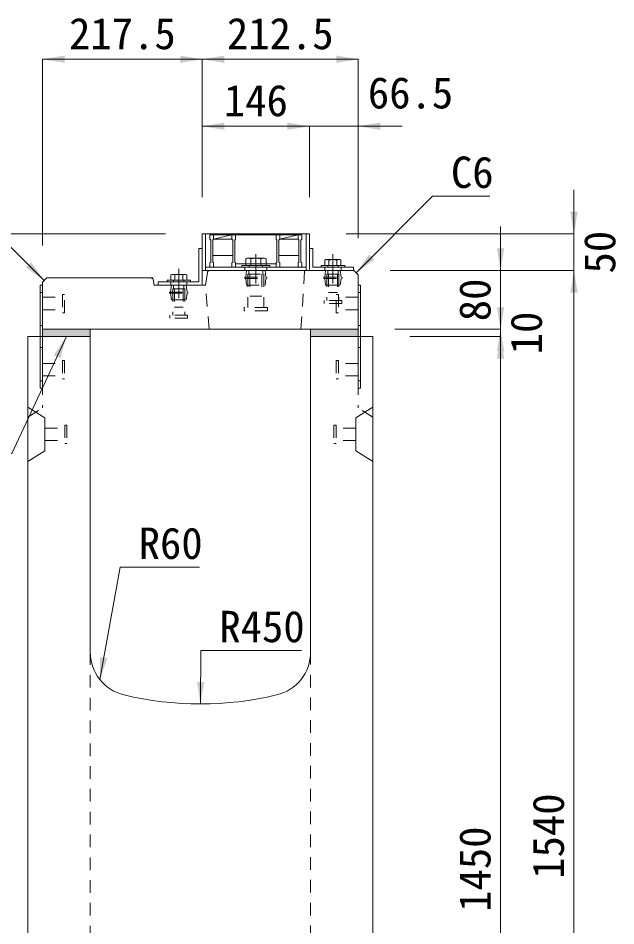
# Model space of a CAD drawing. Units: millimetres at full size. Extents: x -1934 to 78146, y -143454 to -112471.
# Drawn here: x 21650 to 22464, y -138034 to -136798 of the extents above; entities that cross this region are included whole.
import ezdxf
from ezdxf.enums import TextEntityAlignment as Align

# ---------------------------------------------------------------- set-up
doc = ezdxf.new("R2010")
doc.units = ezdxf.units.MM
doc.header["$LTSCALE"] = 23
for name, pattern in [('CHAIN', [18.5, 12, -1.5, 3.5, -1.5]), ('USER2', [1.35, 0.75, -0.6]), ('USER3', [1.35, 0.75, -0.6])]:
    doc.linetypes.add(name, pattern=pattern)
for name, color, linetype, lineweight in [('インサート', 92, 'USER2', 9), ('グレーチング', 7, 'Continuous', 9), ('ジョイント', 7, 'Continuous', 5), ('モルタル', 7, 'Continuous', 13), ('作業エリア', 11, 'Continuous', 13), ('受枠', 3, 'Continuous', 13), ('寸法線', 7, 'Continuous', 13), ('引出線', 4, 'Continuous', 13), ('本体', 2, 'Continuous', 13), ('ｲﾝｻｰﾄ', 3, 'USER3', 5)]:
    doc.layers.add(name, color=color, linetype=linetype, lineweight=lineweight)
doc.layers.add('ハッチング_モルタル', color=30, linetype='Continuous')
doc.styles.add('ＭＳ ゴシック', font='')
doc.styles.get('ＭＳ ゴシック').set_extended_font_data('MS Gothic')

# ---------------------------------------------------------------- blocks, each defined once
blk = doc.blocks.new('filled_arrow')
at = {"color": 0, "linetype": 'Continuous', "lineweight": -2}
blk.add_solid([(7.5, 1.25), (0, 0), (7.5, -1.25)], dxfattribs=at)

msp = doc.modelspace()

# ---------------------------------------------------------------- hatches: boundary and pattern name
at = {"layer": 'ハッチング_モルタル'}
for points in [[(21683.15, -137221.87), (21683.15, -137231.87), (21748.15, -137231.87), (21748.15, -137221.87)], [(22048.15, -137221.87), (22048.15, -137231.87), (22113.15, -137231.87), (22113.15, -137221.87)]]:
    msp.add_hatch(color=256, dxfattribs=at).paths.add_polyline_path(points)

# ---------------------------------------------------------------- linework, layer by layer
at = {"layer": 'インサート', "linetype": 'Continuous', "lineweight": 13}
for p, q in [((21961.66, -137125.07), (21959.8, -137125.92)), ((21959.8, -137125.92), (21959.8, -137135.07)), ((21985.64, -137125.07), (21961.66, -137125.07)), ((21985.64, -137125.07), (21987.5, -137125.92)), ((21987.5, -137125.92), (21987.5, -137135.07)), ((21987.5, -137135.07), (21959.8, -137135.07)), ((22069.17, -137127.07), (22067.7, -137127.92)), ((22067.7, -137127.92), (22067.7, -137135.07)), ((22067.7, -137135.07), (22089.6, -137135.07)), ((22069.17, -137127.07), (22088.13, -137127.07)), ((22088.13, -137127.07), (22089.6, -137127.92)), ((22089.6, -137127.92), (22089.6, -137135.07)), ((21859.17, -137147.07), (21857.7, -137147.92)), ((21857.7, -137147.92), (21857.7, -137155.07)), ((21859.17, -137147.07), (21878.13, -137147.07)), ((21878.13, -137147.07), (21879.6, -137147.92)), ((21879.6, -137147.92), (21879.6, -137155.07)), ((21857.7, -137155.07), (21879.6, -137155.07))]:
    msp.add_line(p, q, dxfattribs=at)
at = {"layer": 'インサート', "linetype": 'Continuous', "lineweight": 5}
for p, q in [((21966.73, -137125.92), (21966.73, -137135.07)), ((21980.58, -137125.92), (21980.58, -137135.07)), ((22073.18, -137127.92), (22073.18, -137135.07)), ((22084.13, -137127.92), (22084.13, -137135.07)), ((21863.18, -137147.92), (21863.18, -137155.07)), ((21874.13, -137147.92), (21874.13, -137155.07))]:
    msp.add_line(p, q, dxfattribs=at)
at = {"layer": 'インサート', "linetype": 'Continuous'}
for p, q in [((21992.65, -137135.07), (21954.65, -137135.07)), ((21954.65, -137135.07), (21954.65, -137137.37)), ((21992.65, -137137.37), (21954.65, -137137.37)), ((21992.65, -137135.07), (21992.65, -137137.37)), ((22062.65, -137135.07), (22094.65, -137135.07)), ((22062.65, -137135.07), (22062.65, -137137.37)), ((22062.65, -137137.37), (22094.65, -137137.37)), ((22094.65, -137135.07), (22094.65, -137137.37)), ((21852.65, -137155.07), (21884.65, -137155.07)), ((21852.65, -137155.07), (21852.65, -137157.37)), ((21852.65, -137157.37), (21884.65, -137157.37)), ((21884.65, -137155.07), (21884.65, -137157.37))]:
    msp.add_line(p, q, dxfattribs=at)
at = {"layer": 'インサート'}
for p, q in [((21964.65, -137135.07), (21964.65, -137137.37)), ((21982.65, -137135.07), (21982.65, -137137.37)), ((22071.65, -137135.07), (22071.65, -137137.37)), ((22085.65, -137135.07), (22085.65, -137137.37)), ((21959.9, -137151.12), (21961.15, -137141.87)), ((21961.15, -137141.87), (21986.15, -137141.87)), ((21962.75, -137146.87), (21984.55, -137146.87)), ((21962.75, -137146.87), (21962.75, -137192.37)), ((21964.2, -137141.87), (21964.2, -137146.87)), ((21965.65, -137146.87), (21965.65, -137176.87)), ((21981.65, -137146.87), (21981.65, -137176.87)), ((21983.1, -137141.87), (21983.1, -137146.87)), ((21984.55, -137146.87), (21984.55, -137192.37)), ((21987.4, -137151.12), (21986.15, -137141.87)), ((22067.4, -137151.12), (22068.65, -137141.87)), ((22068.65, -137141.87), (22088.65, -137141.87)), ((22070.4, -137146.87), (22086.9, -137146.87)), ((22070.4, -137146.87), (22070.4, -137182.87)), ((22071.53, -137141.87), (22071.53, -137146.87)), ((22072.65, -137146.87), (22072.65, -137171.87)), ((22084.65, -137146.87), (22084.65, -137171.87)), ((22085.78, -137141.87), (22085.78, -137146.87)), ((22086.9, -137146.87), (22086.9, -137182.87)), ((22089.9, -137151.12), (22088.65, -137141.87)), ((21857.4, -137171.12), (21858.65, -137161.87)), ((21858.65, -137161.87), (21878.65, -137161.87)), ((21861.53, -137161.87), (21861.53, -137166.87)), ((21861.65, -137155.07), (21861.65, -137157.37)), ((21875.65, -137155.07), (21875.65, -137157.37)), ((21875.78, -137161.87), (21875.78, -137166.87)), ((21879.9, -137171.12), (21878.65, -137161.87)), ((21958.65, -137151.12), (21988.65, -137151.12)), ((21958.65, -137151.12), (21958.65, -137152.62)), ((21958.65, -137152.62), (21988.65, -137152.62)), ((21959.9, -137152.62), (21961.15, -137161.87)), ((21961.15, -137161.87), (21986.15, -137161.87)), ((21987.4, -137152.62), (21986.15, -137161.87)), ((21988.65, -137151.12), (21988.65, -137152.62)), ((22066.15, -137151.12), (22091.15, -137151.12)), ((22066.15, -137151.12), (22066.15, -137152.62)), ((22066.15, -137152.62), (22091.15, -137152.62)), ((22067.4, -137152.62), (22068.65, -137161.87)), ((22068.65, -137161.87), (22088.65, -137161.87)), ((22089.9, -137152.62), (22088.65, -137161.87)), ((22091.15, -137151.12), (22091.15, -137152.62)), ((21713.15, -137174.37), (21710.15, -137174.37)), ((21710.15, -137174.37), (21710.15, -137199.37)), ((21713.15, -137199.37), (21713.15, -137174.37)), ((21856.15, -137171.12), (21881.15, -137171.12)), ((21856.15, -137171.12), (21856.15, -137172.62)), ((21856.15, -137172.62), (21881.15, -137172.62)), ((21857.4, -137172.62), (21858.65, -137181.87)), ((21860.4, -137166.87), (21876.9, -137166.87)), ((21860.4, -137166.87), (21860.4, -137202.87)), ((21862.65, -137166.87), (21862.65, -137191.87)), ((21874.65, -137166.87), (21874.65, -137191.87)), ((21876.9, -137166.87), (21876.9, -137202.87)), ((21879.9, -137172.62), (21878.65, -137181.87)), ((21881.15, -137171.12), (21881.15, -137172.62)), ((22072.65, -137171.87), (22084.65, -137171.87)), ((22083.15, -137174.37), (22086.15, -137174.37)), ((22083.15, -137199.37), (22083.15, -137174.37)), ((22086.15, -137174.37), (22086.15, -137199.37)), ((21683.15, -137178.37), (21710.15, -137178.37)), ((21683.15, -137178.37), (21683.15, -137195.37)), ((21858.65, -137181.87), (21878.65, -137181.87)), ((21965.65, -137176.87), (21981.65, -137176.87)), ((22066.65, -137186.87), (22066.65, -137182.87)), ((22090.65, -137182.87), (22066.65, -137182.87)), ((22090.65, -137186.87), (22066.65, -137186.87)), ((22113.15, -137178.37), (22086.15, -137178.37)), ((22090.65, -137182.87), (22090.65, -137186.87)), ((22113.15, -137178.37), (22113.15, -137195.37)), ((21683.15, -137195.37), (21710.15, -137195.37)), ((21710.15, -137199.37), (21713.15, -137199.37)), ((21862.65, -137191.87), (21874.65, -137191.87)), ((21957.65, -137196.87), (21957.65, -137192.37)), ((21989.65, -137192.37), (21957.65, -137192.37)), ((21989.65, -137196.87), (21957.65, -137196.87)), ((21989.65, -137192.37), (21989.65, -137196.87)), ((22086.15, -137199.37), (22083.15, -137199.37)), ((22113.15, -137195.37), (22086.15, -137195.37)), ((21856.65, -137206.87), (21856.65, -137202.87)), ((21880.65, -137202.87), (21856.65, -137202.87)), ((21880.65, -137206.87), (21856.65, -137206.87)), ((21880.65, -137202.87), (21880.65, -137206.87))]:
    msp.add_line(p, q, dxfattribs=at)
at = {"layer": 'インサート', "linetype": 'Continuous', "lineweight": 5}
for centre, radius, start, end in [((21963.26, -137132.58), 7.5, 62.50883, 117.49117), ((21973.65, -137153.81), 28.73, 76.05376, 103.94624), ((21984.04, -137132.58), 7.5, 62.50883, 117.49117), ((22070.44, -137131.92), 4.85, 55.61575, 124.38425), ((22078.65, -137145.19), 18.12, 72.41205, 107.58795), ((22086.86, -137131.92), 4.85, 55.61575, 124.38425), ((21860.44, -137151.92), 4.85, 55.61575, 124.38425), ((21868.65, -137165.19), 18.12, 72.41205, 107.58795), ((21876.86, -137151.92), 4.85, 55.61575, 124.38425)]:
    msp.add_arc(centre, radius, start, end, dxfattribs=at)
at = {"layer": 'グレーチング'}
for p, q in [((21911.15, -137093.37), (21911.15, -137099.37)), ((21911.15, -137093.37), (22036.15, -137093.37)), ((21911.15, -137099.37), (21912.15, -137100.37)), ((21912.15, -137100.37), (21912.15, -137130.37)), ((21916.15, -137099.37), (21915.15, -137100.37)), ((21915.15, -137100.37), (21915.15, -137130.37)), ((21916.15, -137093.37), (21916.15, -137099.37)), ((21916.15, -137099.37), (21941.15, -137093.37)), ((21916.15, -137099.37), (21941.15, -137099.37)), ((21941.15, -137093.37), (21941.15, -137099.37)), ((21941.15, -137099.37), (21942.15, -137100.37)), ((21942.15, -137100.37), (21942.15, -137130.37)), ((21946.15, -137099.37), (21945.15, -137100.37)), ((21945.15, -137100.37), (21945.15, -137130.37)), ((21946.15, -137093.37), (21946.15, -137099.37)), ((22001.15, -137093.37), (22001.15, -137099.37)), ((22001.15, -137099.37), (22002.15, -137100.37)), ((22002.15, -137100.37), (22002.15, -137130.37)), ((22006.15, -137099.37), (22005.15, -137100.37)), ((22005.15, -137100.37), (22005.15, -137130.37)), ((22006.15, -137099.37), (22031.15, -137093.37)), ((22006.15, -137093.37), (22006.15, -137099.37)), ((22006.15, -137099.37), (22031.15, -137099.37)), ((22031.15, -137093.37), (22031.15, -137099.37)), ((22031.15, -137099.37), (22032.15, -137100.37)), ((22032.15, -137100.37), (22032.15, -137130.37)), ((22036.15, -137099.37), (22035.15, -137100.37)), ((22035.15, -137100.37), (22035.15, -137130.37)), ((22036.15, -137093.37), (22036.15, -137099.37)), ((21942.15, -137121.37), (21915.15, -137121.37)), ((22032.15, -137121.37), (22005.15, -137121.37)), ((21911.15, -137131.37), (21912.15, -137130.37)), ((21911.15, -137137.37), (21911.15, -137131.37)), ((21911.15, -137137.37), (21916.15, -137137.37)), ((21916.15, -137131.37), (21915.15, -137130.37)), ((21916.15, -137137.37), (21916.15, -137131.37)), ((21941.15, -137131.37), (21942.15, -137130.37)), ((21941.15, -137137.37), (21941.15, -137131.37)), ((21941.15, -137137.37), (21946.15, -137137.37)), ((21946.15, -137131.37), (21945.15, -137130.37)), ((21946.15, -137137.37), (21946.15, -137131.37)), ((22001.15, -137132.87), (21946.15, -137132.87)), ((22001.15, -137131.37), (22002.15, -137130.37)), ((22001.15, -137137.37), (22001.15, -137131.37)), ((22001.15, -137137.37), (22006.15, -137137.37)), ((22006.15, -137131.37), (22005.15, -137130.37)), ((22006.15, -137137.37), (22006.15, -137131.37)), ((22031.15, -137131.37), (22032.15, -137130.37)), ((22031.15, -137137.37), (22031.15, -137131.37)), ((22031.15, -137137.37), (22036.15, -137137.37)), ((22036.15, -137131.37), (22035.15, -137130.37)), ((22036.15, -137137.37), (22036.15, -137131.37))]:
    msp.add_line(p, q, dxfattribs=at)
at = {"layer": 'ジョイント'}
for p, q in [((21679.95, -137161.87), (21683.15, -137161.87)), ((21679.95, -137161.87), (21679.95, -137301.87)), ((21683.15, -137161.87), (21683.15, -137301.87)), ((22113.15, -137161.87), (22116.35, -137161.87)), ((22113.15, -137161.87), (22113.15, -137301.87)), ((22116.35, -137161.87), (22116.35, -137301.87)), ((21679.95, -137301.87), (21683.15, -137301.87)), ((22113.15, -137301.87), (22116.35, -137301.87))]:
    msp.add_line(p, q, dxfattribs=at)
at = {"layer": 'ジョイント', "linetype": 'USER2'}
for p, q in [((21679.95, -137171.87), (21683.15, -137171.87)), ((22113.15, -137171.87), (22116.35, -137171.87)), ((21679.95, -137216.87), (21683.15, -137216.87)), ((22113.15, -137216.87), (22116.35, -137216.87)), ((21679.95, -137246.87), (21683.15, -137246.87)), ((22113.15, -137246.87), (22116.35, -137246.87)), ((21679.95, -137291.87), (21683.15, -137291.87)), ((22113.15, -137291.87), (22116.35, -137291.87))]:
    msp.add_line(p, q, dxfattribs=at)
at = {"layer": 'モルタル'}
for points in [[(21683.15, -137221.87), (21748.15, -137221.87), (21748.15, -137231.87), (21683.15, -137231.87)], [(22048.15, -137221.87), (22113.15, -137221.87), (22113.15, -137231.87), (22048.15, -137231.87)]]:
    msp.add_lwpolyline(points, close=True, dxfattribs=at)
at = {"layer": '作業エリア'}
for p, q in [((21907.77, -137144.43), (21908.15, -137141.87)), ((21908.15, -137141.87), (21910.73, -137141.87)), ((21830.69, -137151.87), (21833.15, -137151.87)), ((21833.15, -137151.87), (21833.63, -137154.29))]:
    msp.add_line(p, q, dxfattribs=at)
at = {"layer": '受枠'}
for p, q in [((21900.65, -137091.87), (22046.65, -137091.87)), ((21900.65, -137091.87), (21900.65, -137141.87)), ((21905.15, -137091.87), (21905.15, -137141.87)), ((22042.15, -137091.87), (22042.15, -137141.87)), ((22046.65, -137091.87), (22046.65, -137141.87)), ((21896.15, -137157.37), (21896.15, -137111.87)), ((21896.15, -137111.87), (21900.65, -137111.87)), ((21900.65, -137111.87), (21900.65, -137161.87)), ((22051.15, -137111.87), (22046.65, -137111.87)), ((22051.15, -137137.37), (22051.15, -137111.87)), ((21905.15, -137137.37), (22042.15, -137137.37)), ((22106.65, -137137.37), (22051.15, -137137.37)), ((22106.65, -137141.87), (22106.65, -137137.37)), ((21900.65, -137141.87), (22046.65, -137141.87)), ((22046.65, -137141.87), (22106.65, -137141.87)), ((21840.65, -137161.87), (21840.65, -137157.37)), ((21840.65, -137157.37), (21896.15, -137157.37)), ((21900.65, -137161.87), (21840.65, -137161.87))]:
    msp.add_line(p, q, dxfattribs=at)
at = {"layer": '受枠', "linetype": 'CHAIN'}
for p, q in [((21973.65, -137119.62), (21973.65, -137159.62)), ((22078.65, -137119.62), (22078.65, -137159.62)), ((21868.65, -137139.62), (21868.65, -137179.62))]:
    msp.add_line(p, q, dxfattribs=at)
at = {"layer": '受枠', "linetype": 'USER2'}
for p, q in [((21958.65, -137137.37), (21958.65, -137141.87)), ((21988.65, -137137.37), (21988.65, -137141.87)), ((22067.65, -137137.37), (22067.65, -137141.87)), ((22089.65, -137137.37), (22089.65, -137141.87)), ((21857.65, -137157.37), (21857.65, -137161.87)), ((21879.65, -137157.37), (21879.65, -137161.87))]:
    msp.add_line(p, q, dxfattribs=at)
at = {"layer": '寸法線'}
for p, q in [((21683.15, -136854.2), (21900.65, -136854.2)), ((21683.15, -137107.87), (21683.15, -136854.2)), ((21900.65, -137041.87), (21900.65, -136854.2)), ((21900.65, -136854.2), (22113.15, -136854.2)), ((21900.65, -137041.87), (21900.65, -136854.2)), ((22113.15, -137097.87), (22113.15, -136854.2)), ((21900.65, -136945.42), (22046.65, -136945.42)), ((21900.65, -137041.87), (21900.65, -136945.42)), ((21986.65, -136945.42), (22173.15, -136945.42)), ((22046.65, -137041.87), (22046.65, -136945.42)), ((22046.65, -137041.87), (22046.65, -136945.42)), ((22113.15, -137097.87), (22113.15, -136945.42)), ((22406.91, -137201.87), (22406.91, -137031.87)), ((22306.91, -137281.87), (22306.91, -137081.87)), ((22306.91, -137281.87), (22306.91, -137081.87)), ((21850.65, -137091.87), (21272.59, -137091.87)), ((22096.65, -137091.87), (22406.91, -137091.87)), ((22156.65, -137141.87), (22306.91, -137141.87)), ((22156.65, -137141.87), (22406.91, -137141.87)), ((22156.65, -137141.87), (22306.91, -137141.87)), ((22157.15, -137141.87), (22406.91, -137141.87)), ((22406.91, -138681.87), (22406.91, -137141.87)), ((22306.91, -137161.87), (22306.91, -137291.87)), ((22163.15, -137221.87), (22306.91, -137221.87)), ((22163.15, -137221.87), (22306.91, -137221.87)), ((22163.15, -137221.87), (22306.91, -137221.87)), ((22183.15, -137231.87), (22306.91, -137231.87)), ((22183.15, -137231.87), (22306.91, -137231.87)), ((22306.91, -138681.87), (22306.91, -137231.87))]:
    msp.add_line(p, q, dxfattribs=at)
at = {"layer": '引出線'}
for points in [[(21685.43, -137155.59), (21581.26, -137051.42), (21503.27, -137051.42)], [(22110.15, -137144.87), (22214.32, -137040.71), (22292.31, -137040.71)], [(21715.65, -137231.87), (21641.26, -137390.82), (21390.35, -137390.82)], [(21761.08, -137698.56), (21789.07, -137545.77), (21896.76, -137545.77)], [(21898.15, -137731.87), (21898.94, -137659.15), (22035.87, -137659.15)]]:
    msp.add_lwpolyline(points, dxfattribs=at)
at = {"layer": '本体'}
for p, q in [((21907.77, -137144.43), (21905.15, -137161.87)), ((21910.73, -137141.87), (22107.15, -137141.87)), ((22107.15, -137141.87), (22113.15, -137147.87)), ((22113.15, -137147.87), (22113.15, -137221.87)), ((21683.15, -137157.87), (21689.15, -137151.87)), ((21683.15, -137157.87), (21683.15, -137221.87)), ((21689.15, -137151.87), (21830.69, -137151.87)), ((21833.63, -137154.29), (21835.15, -137161.87)), ((21835.15, -137161.87), (21905.15, -137161.87)), ((21683.15, -137221.87), (22113.15, -137221.87)), ((21683.15, -137231.87), (21748.15, -137231.87)), ((22048.15, -137231.87), (22113.15, -137231.87))]:
    msp.add_line(p, q, dxfattribs=at)
at = {"layer": '本体', "linetype": 'USER2', "lineweight": 15}
for p, q in [((22035.15, -137221.87), (22040.15, -137141.87)), ((21910.15, -137221.87), (21905.15, -137161.87))]:
    msp.add_line(p, q, dxfattribs=at)
at = {"layer": '本体', "lineweight": 20}
for p, q in [((21663.15, -137231.87), (21663.15, -138681.87)), ((21748.15, -137231.87), (21663.15, -137231.87)), ((21748.15, -137661.35), (21748.15, -137231.87)), ((22048.15, -137661.07), (22048.15, -137231.87)), ((22133.15, -137231.87), (22048.15, -137231.87)), ((22133.15, -138681.87), (22133.15, -137231.87))]:
    msp.add_line(p, q, dxfattribs=at)
at = {"layer": '本体', "linetype": 'USER3', "lineweight": 5}
for p, q in [((21683.15, -137231.87), (21683.15, -137328.88)), ((22113.15, -137231.87), (22113.15, -137328.88)), ((21663.15, -137341.38), (21683.15, -137328.88)), ((22133.15, -137341.38), (22113.15, -137328.88))]:
    msp.add_line(p, q, dxfattribs=at)
at = {"layer": '本体', "lineweight": 5}
for p, q in [((21663.15, -137327.88), (21686.35, -137342.38)), ((22133.15, -137327.88), (22109.95, -137342.38)), ((21686.35, -137342.38), (21686.35, -137387.38)), ((22109.95, -137342.38), (22109.95, -137387.38)), ((21663.15, -137401.88), (21686.35, -137387.38)), ((22133.15, -137401.88), (22109.95, -137387.38))]:
    msp.add_line(p, q, dxfattribs=at)
at = {"layer": '本体', "linetype": 'USER3', "lineweight": 9}
for p, q in [((21748.15, -137661.35), (21748.15, -138581.87)), ((22048.15, -137661.07), (22048.15, -138581.87))]:
    msp.add_line(p, q, dxfattribs=at)
at = {"layer": '本体'}
for centre, start, end in [((21910.73, -137144.87), 90, 171.46923), ((21830.69, -137154.87), 11.30993, 90)]:
    msp.add_arc(centre, 3, start, end, dxfattribs=at)
at = {"layer": '本体', "lineweight": 20}
for centre, radius, start, end in [((21808.15, -137661.35), 60, 180, 256.65776), ((21988.15, -137661.35), 60, 283.34229, 0), ((21898.15, -137281.87), 450, 256.65776, 283.34229)]:
    msp.add_arc(centre, radius, start, end, dxfattribs=at)
at = {"layer": 'ｲﾝｻｰﾄ'}
for p, q in [((21683.15, -137268.37), (21710.15, -137268.37)), ((21710.15, -137264.38), (21710.15, -137289.37)), ((21710.15, -137264.38), (21713.15, -137264.38)), ((21713.15, -137264.38), (21713.15, -137289.37)), ((22083.15, -137264.38), (22083.15, -137289.37)), ((22086.15, -137264.38), (22083.15, -137264.38)), ((22086.15, -137264.38), (22086.15, -137289.37)), ((22113.15, -137268.37), (22086.15, -137268.37)), ((21683.15, -137285.38), (21710.15, -137285.38)), ((22113.15, -137285.38), (22086.15, -137285.38)), ((21710.15, -137289.37), (21713.15, -137289.37)), ((22086.15, -137289.37), (22083.15, -137289.37)), ((21686.35, -137356.38), (21713.35, -137356.38)), ((21686.35, -137356.38), (21686.35, -137373.38)), ((21713.35, -137352.38), (21713.35, -137377.38)), ((21713.35, -137352.38), (21716.35, -137352.38)), ((21716.35, -137352.38), (21716.35, -137377.38)), ((22079.95, -137352.38), (22079.95, -137377.38)), ((22082.95, -137352.38), (22079.95, -137352.38)), ((22082.95, -137352.38), (22082.95, -137377.38)), ((22109.95, -137356.38), (22082.95, -137356.38)), ((22109.95, -137356.38), (22109.95, -137373.38)), ((21686.35, -137373.38), (21713.35, -137373.38)), ((22109.95, -137373.38), (22082.95, -137373.38)), ((21713.35, -137377.38), (21716.35, -137377.38)), ((22082.95, -137377.38), (22079.95, -137377.38))]:
    msp.add_line(p, q, dxfattribs=at)

# ---------------------------------------------------------------- block references
at = {"layer": '寸法線', "xscale": 4, "yscale": 4}
for p in [(21683.15, -136854.2), (21900.65, -136854.2), (21900.65, -136945.42), (22113.15, -136945.42)]:
    msp.add_blockref('filled_arrow', p, dxfattribs=at)
for p, rotation in [((21900.65, -136854.2), 180), ((22113.15, -136854.2), 180), ((22046.65, -136945.42), 180), ((22046.65, -136945.42), 180), ((22406.91, -137091.87), 90), ((22306.91, -137141.87), 90), ((22306.91, -137141.87), 90), ((22406.91, -137141.87), 270), ((22406.91, -137141.87), 270), ((22306.91, -137221.87), 90), ((22306.91, -137221.87), 270), ((22306.91, -137221.87), 270), ((22306.91, -137231.87), 270), ((22306.91, -137231.87), 270)]:
    msp.add_blockref('filled_arrow', p, dxfattribs=dict(at, rotation=rotation))
at = {"layer": '引出線', "xscale": 4, "yscale": 4}
for p, rotation in [((22110.15, -137144.87), 45), ((21685.43, -137155.59), 135), ((21715.65, -137231.87), 244.9), ((21761.08, -137698.56), 79.6), ((21898.15, -137731.87), 89.4)]:
    msp.add_blockref('filled_arrow', p, dxfattribs=dict(at, rotation=rotation))

# ---------------------------------------------------------------- texts
at = {"layer": '寸法線', "style": 'ＭＳ ゴシック'}
for s, p in [('217.5', (21791.9, -136819.2)), ('212.5', (22006.9, -136819.2)), ('66.5', (22184.32, -136899.89)), ('146', (21973.65, -136910.42))]:
    msp.add_text(s, height=42.72, dxfattribs=at).set_placement(p, align=Align.MIDDLE_CENTER)
for s, p in [('50', (22441.91, -137116.87)), ('80', (22271.91, -137181.87)), ('80', (22271.91, -137181.87)), ('10', (22341.91, -137226.87)), ('1540', (22371.91, -137911.87)), ('1450', (22271.91, -137956.87))]:
    msp.add_text(s, height=42.72, rotation=90, dxfattribs=at).set_placement(p, align=Align.MIDDLE_CENTER)
at = {"layer": '引出線', "style": 'ＭＳ ゴシック'}
for s, p in [('C6', (22239.32, -136986.71)), ('R60', (21814.07, -137491.77)), ('R450', (21923.94, -137605.15))]:
    msp.add_text(s, height=42.72, dxfattribs=at).set_placement(p, align=Align.TOP_LEFT)

doc.saveas('drawing.dxf')
